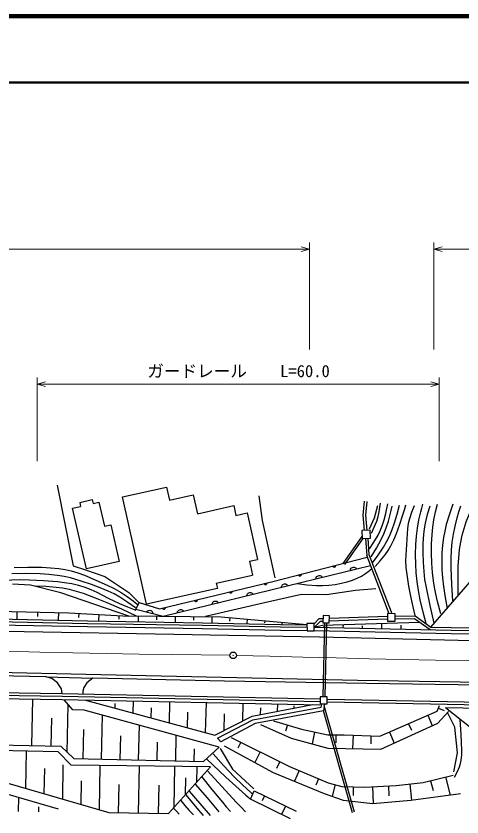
# Model space of a CAD drawing. Units: millimetres, scale not verified. Extents: x 40000 to 680000, y 20000 to 380000.
# Drawn here: x 435652 to 502804, y 259358 to 380000 of the extents above; entities that cross this region are included whole.
import ezdxf
from ezdxf.enums import TextEntityAlignment as Align

# ---------------------------------------------------------------- set-up
doc = ezdxf.new("R2010")
doc.units = ezdxf.units.MM
doc.header["$LTSCALE"] = 1000
doc.linetypes.add('CHAIN', pattern=[18.5, 12, -1.5, 3.5, -1.5])
for name, color, linetype, lineweight in [('M-BGD', 7, 'Continuous', 25), ('M-BMK', 2, 'CHAIN', 13), ('M-BMK-SRVR', 3, 'Continuous', 25), ('M-STR-HTXT', 7, 'Continuous', 13), ('M-TTL', 2, 'Continuous', 140), ('M-TTL-LINE', 7, 'Continuous', 50)]:
    doc.layers.add(name, color=color, linetype=linetype, lineweight=lineweight)
doc.styles.add('ＭＳ ゴシック', font='')
doc.styles.get('ＭＳ ゴシック').set_extended_font_data('MS Gothic')

msp = doc.modelspace()

# ---------------------------------------------------------------- linework, layer by layer
at = {"layer": 'M-BGD'}
for p, q in [((451699, 307566), (458300, 309038)), ((458300, 309038), (458740, 307064)), ((458740, 307064), (462342, 307867)), ((462342, 307867), (462974, 305036)), ((445240, 306740), (447130, 307172)), ((445240, 306740), (445377, 306142)), ((447130, 307172), (447267, 306574)), ((447267, 306574), (448129, 306771)), ((448129, 306771), (448958, 303147)), ((455303, 291402), (451699, 307566)), ((487909, 304799), (488127, 306938)), ((488311, 304799), (488524, 306897)), ((444165, 305864), (445377, 306142)), ((446258, 296712), (444165, 305864)), ((462974, 305036), (468438, 306254)), ((468438, 306254), (468766, 304786)), ((468766, 304786), (470457, 305163)), ((470457, 305163), (472018, 298164)), ((488143, 302518), (487909, 304799)), ((488544, 302530), (488311, 304799)), ((448958, 303147), (449928, 303368)), ((449928, 303368), (451193, 297840)), ((488978, 302542), (487740, 302506)), ((487740, 302506), (487775, 301303)), ((489013, 301340), (488978, 302542)), ((484936, 297548), (487767, 301597)), ((485182, 297376), (487931, 301308)), ((487775, 301303), (489013, 301340)), ((488266, 301318), (488453, 298745)), ((488847, 298833), (488666, 301330)), ((470800, 297892), (472018, 298164)), ((474324, 294839), (488546, 298504)), ((491857, 289975), (488453, 298745)), ((492292, 289961), (488847, 298833)), ((451193, 297840), (446258, 296712)), ((470800, 297892), (471273, 295773)), ((489051, 297203), (478730, 294684)), ((465799, 294553), (471273, 295773)), ((437835, 294285), (435123, 294405)), ((457247, 290719), (474324, 294839)), ((478730, 294684), (457817, 289534)), ((465799, 294553), (465971, 293781)), ((498129, 287970), (504334, 295145)), ((442419, 293117), (437835, 294285)), ((465971, 293781), (455303, 291402)), ((452652, 289580), (442419, 293117)), ((453697, 290589), (454215, 291652)), ((454215, 291652), (457247, 290719)), ((427966, 290439), (443597, 290130)), ((435782, 290284), (435759, 289147)), ((438908, 290222), (438894, 289538)), ((442034, 290161), (442011, 289016)), ((443597, 290130), (452652, 289580)), ((445106, 290038), (445067, 289387)), ((448125, 289855), (448067, 288895)), ((451143, 289672), (451113, 289174)), ((466543, 289455), (452652, 289580)), ((457817, 289534), (453697, 290589)), ((454042, 289568), (454035, 288792)), ((456820, 289543), (456815, 289063)), ((481881, 289705), (481844, 288625)), ((482846, 289671), (481881, 289705)), ((482809, 288592), (482846, 289671)), ((482833, 289292), (491587, 289591)), ((491599, 289983), (491564, 288863)), ((492764, 289946), (491599, 289983)), ((492729, 288827), (492764, 289946)), ((492753, 289604), (495771, 289640)), ((495771, 289640), (498129, 287970)), ((419449, 288589), (446415, 288024)), ((419460, 289089), (446425, 288523)), ((419468, 289489), (446432, 288923)), ((446425, 288523), (463708, 288224)), ((446432, 288923), (463715, 288624)), ((459598, 289518), (459591, 288695)), ((462376, 289493), (462372, 288985)), ((463715, 288624), (475484, 288374)), ((465154, 289468), (465147, 288597)), ((479455, 288324), (466543, 289455)), ((467855, 289340), (467813, 288864)), ((470478, 289110), (470424, 288496)), ((473101, 288881), (473078, 288620)), ((475484, 288374), (479455, 288324)), ((475724, 288651), (475702, 288396)), ((480534, 288523), (479453, 288507)), ((479453, 288507), (479470, 287376)), ((480551, 287393), (480534, 288523)), ((480535, 288465), (481308, 289237)), ((480581, 287947), (481480, 288844)), ((481308, 289237), (481837, 289258)), ((481480, 288844), (481852, 288859)), ((481799, 288240), (496423, 288688)), ((481844, 288625), (482809, 288592)), ((481891, 277450), (482141, 288615)), ((482191, 277444), (482441, 288608)), ((482819, 288892), (491574, 289190)), ((484935, 287853), (484946, 288337)), ((490741, 287729), (490758, 288515)), ((491564, 288863), (492729, 288827)), ((492741, 289204), (495646, 289239)), ((495646, 289239), (497998, 287573)), ((399040, 287895), (436877, 287305)), ((436877, 287305), (459393, 286873)), ((446415, 288024), (463698, 287724)), ((463698, 287724), (475468, 287475)), ((463708, 288224), (475477, 287975)), ((475468, 287475), (479469, 287424)), ((475477, 287975), (479462, 287924)), ((479470, 287376), (480551, 287393)), ((480543, 287947), (481799, 288240)), ((480543, 287947), (501173, 287505)), ((480551, 287447), (501165, 287005)), ((482033, 287915), (482037, 288115)), ((487838, 287791), (487846, 288172)), ((493643, 287666), (493656, 288229)), ((498129, 287970), (501179, 287905)), ((501173, 287505), (516412, 287343)), ((501179, 287905), (516418, 287743)), ((459393, 286873), (481359, 286480)), ((481359, 286480), (504347, 285929)), ((501165, 287005), (516405, 286843)), ((402860, 281778), (446174, 280872)), ((440198, 280472), (427158, 280712)), ((441069, 280205), (440198, 280472)), ((440198, 280472), (447227, 280288)), ((441889, 279552), (441069, 280205)), ((446174, 280872), (487050, 279967)), ((447227, 280288), (446340, 279569)), ((467031, 279828), (447227, 280288)), ((487050, 279967), (556403, 278783)), ((382187, 278704), (442595, 277532)), ((382195, 279104), (442603, 277932)), ((442491, 278665), (441889, 279552)), ((445854, 278849), (445704, 278314)), ((446340, 279569), (445854, 278849)), ((488485, 279479), (467031, 279828)), ((521584, 278922), (488485, 279479)), ((382171, 278204), (442585, 277032)), ((442624, 277931), (442491, 278665)), ((442595, 277532), (481422, 276766)), ((442603, 277932), (481429, 277166)), ((445704, 278314), (445704, 277871)), ((438048, 270105), (438197, 277117)), ((442585, 277032), (481412, 276266)), ((444196, 275501), (442906, 277026)), ((443368, 269091), (443521, 276298)), ((446138, 276962), (465573, 271699)), ((450557, 275765), (450573, 276431)), ((453288, 275026), (453330, 276822)), ((458748, 273547), (458822, 276715)), ((464208, 272069), (464315, 276608)), ((469791, 273825), (469854, 276489)), ((471197, 274533), (480354, 276287)), ((475032, 275268), (475058, 276390)), ((482523, 277450), (481451, 277450)), ((481451, 277450), (481451, 276378)), ((481451, 276378), (482523, 276378)), ((481617, 275885), (481704, 276378)), ((482096, 276378), (481966, 275362)), ((482516, 276698), (498084, 276389)), ((482523, 276378), (482523, 277450)), ((482523, 277097), (498091, 276789)), ((498084, 276389), (519446, 276013)), ((498091, 276789), (519452, 276413)), ((445923, 275463), (444196, 275501)), ((466228, 269897), (445923, 275463)), ((456018, 274287), (456053, 275776)), ((461478, 272808), (461532, 275120)), ((471328, 273967), (481617, 275885)), ((481966, 275362), (471677, 273443)), ((472475, 274778), (472499, 275775)), ((477512, 275759), (477521, 276109)), ((486315, 259990), (481966, 275362)), ((486604, 260072), (482063, 276119)), ((490447, 271510), (499087, 275308)), ((499087, 275308), (499421, 276143)), ((499155, 273513), (500783, 275224)), ((499254, 275725), (500126, 275377)), ((500323, 275850), (519438, 275513)), ((500323, 275850), (506681, 270774)), ((440942, 270043), (441032, 274254)), ((448534, 268071), (448691, 274704)), ((465573, 271699), (471197, 274533)), ((466009, 271220), (471328, 273967)), ((466979, 272408), (467037, 274887)), ((497647, 274675), (498327, 273129)), ((454117, 267940), (454240, 273183)), ((471677, 273443), (466488, 270653)), ((472484, 273263), (477076, 271218)), ((474420, 273847), (478636, 272595)), ((476528, 273221), (476251, 272289)), ((490599, 269548), (499155, 273513)), ((494767, 273409), (495190, 272447)), ((445743, 268137), (445846, 272533)), ((451326, 268006), (451410, 271568)), ((459700, 267808), (459790, 271662)), ((478636, 272595), (482601, 271718)), ((480618, 272157), (480222, 270366)), ((482601, 271718), (485063, 271718)), ((483832, 271718), (483832, 270501)), ((485063, 271718), (490447, 271510)), ((486409, 271666), (486331, 269637)), ((489101, 271562), (489055, 270373)), ((491887, 272143), (492617, 270483)), ((413445, 270627), (442390, 270012)), ((456908, 267874), (456973, 270603)), ((466488, 270653), (466009, 271220)), ((468034, 271343), (476841, 266960)), ((469502, 270612), (469057, 269718)), ((477076, 271218), (482627, 269715)), ((442008, 269168), (416363, 269667)), ((416363, 269667), (449604, 260033)), ((437139, 263646), (437234, 269257)), ((443965, 267172), (442008, 269168)), ((442390, 270012), (444347, 268170)), ((462491, 267742), (462536, 269638)), ((463887, 267709), (466228, 269897)), ((466991, 270091), (474378, 266042)), ((472437, 269151), (471637, 267544)), ((482627, 269715), (490599, 269548)), ((444347, 268170), (463887, 267709)), ((439909, 262843), (439974, 266659)), ((442679, 262040), (442766, 267193)), ((464961, 266903), (443965, 267172)), ((448219, 260434), (448333, 267124)), ((454115, 259956), (454235, 267041)), ((458626, 259879), (464961, 266903)), ((459474, 260819), (459578, 266943)), ((462866, 264580), (462906, 266918)), ((475373, 267691), (474863, 266666)), ((476841, 266960), (482642, 264498)), ((474378, 266042), (482058, 262912)), ((478291, 266345), (477605, 264727)), ((496959, 264539), (501466, 265666)), ((427983, 264696), (441983, 260581)), ((445449, 261237), (445509, 264790)), ((451107, 260007), (451180, 264250)), ((461170, 262700), (461213, 265238)), ((481192, 265113), (480791, 264168)), ((482642, 264498), (484729, 263955)), ((483686, 264226), (483237, 262501)), ((492910, 264080), (496959, 264539)), ((494934, 264310), (495210, 261880)), ((498086, 264821), (498456, 263338)), ((500339, 265385), (501020, 262661)), ((457122, 259905), (457195, 264163)), ((470979, 262021), (471502, 263285)), ((471502, 263285), (477824, 260233)), ((484729, 263955), (488152, 263872)), ((486441, 263913), (486409, 262605)), ((488152, 263872), (492910, 264080)), ((489341, 263924), (489453, 261375)), ((491720, 264028), (491785, 262560)), ((436036, 260182), (436080, 262316)), ((476995, 259056), (470979, 262021)), ((473083, 262522), (472723, 261777)), ((482058, 262912), (484938, 261910)), ((484938, 261910), (489362, 261367)), ((489362, 261367), (495122, 261868)), ((495122, 261868), (502578, 262870)), ((439065, 260118), (439081, 260906)), ((476243, 260996), (475631, 259728)), ((449604, 260033), (458626, 259879))]:
    msp.add_line(p, q, dxfattribs=at)
for points in [[(441825, 309312), (444247, 297204), (446135, 296589), (449049, 295563), (452620, 293182), (454179, 291622)], [(472195, 307712), (472741, 304035), (474634, 295371)], [(488878, 299755), (489550, 300760), (490165, 301789), (490505, 302472), (490793, 303188), (491089, 304126), (491330, 305088), (491486, 305808), (491632, 306531)], [(489168, 302111), (489605, 303003), (489988, 303922), (490196, 304606), (490349, 305317), (490454, 305971), (490545, 306639)], [(497465, 288306), (496954, 290186), (496502, 292081), (496240, 293447), (496038, 294823), (495906, 296135), (495835, 297450), (495819, 298908), (495864, 300376), (495955, 301632), (496105, 302880), (496325, 304117), (496605, 305344), (496742, 305896), (496885, 306458)], [(499603, 289937), (499133, 291809), (498723, 293691), (498517, 294920), (498371, 296157), (498270, 297582), (498228, 299022), (498237, 300455), (498306, 301894), (498417, 303016), (498586, 304130), (498838, 305311), (499132, 306495)], [(501451, 306458), (500919, 304946), (500445, 303419), (500202, 302431), (500016, 301429), (499872, 300287), (499787, 299127), (499753, 297877), (499779, 296629), (499872, 295356), (500025, 294079), (500286, 292422), (500581, 290770)], [(488868, 302761), (489633, 304399), (490143, 306256)], [(489132, 298560), (489914, 299844), (490641, 301155), (491053, 302021), (491413, 302921), (491737, 303900), (492002, 304894), (492146, 305525), (492284, 306168)], [(489349, 297654), (490189, 298801), (490983, 299988), (491456, 300809), (491881, 301668), (492293, 302644), (492653, 303652), (493049, 304972), (493407, 306313)], [(489712, 297074), (490486, 297928), (491219, 298826), (491681, 299499), (492099, 300215), (492548, 301123), (492945, 302059), (493449, 303445), (493898, 304854), (494126, 305619), (494349, 306386)], [(495617, 306205), (495224, 305236), (494886, 304244), (494720, 303549), (494612, 302831), (494431, 300411), (494313, 298006), (494368, 296950), (494484, 295886), (494766, 294123), (495108, 292366), (495393, 291028), (495690, 289683)], [(497972, 306168), (497582, 304904), (497252, 303629), (497094, 302768), (496994, 301886), (496928, 300527), (496923, 299163), (496950, 297743), (497037, 296321), (497182, 295124), (497388, 293922), (497969, 291233), (498588, 288560)], [(501414, 291893), (501258, 294385), (501161, 296879), (501162, 298237), (501224, 299605), (501335, 300769), (501507, 301935), (501763, 303176), (502080, 304415), (502340, 305329), (502610, 306241)], [(502248, 292690), (502213, 294907), (502239, 297136), (502310, 298394), (502441, 299659), (502611, 300737), (502841, 301813), (503122, 302824), (503459, 303815), (503894, 304942), (504349, 306060)], [(435365, 296953), (437455, 296992), (439553, 296970), (440831, 296905), (442104, 296779), (443041, 296634), (443974, 296428), (444976, 296122), (445961, 295759), (447683, 295051), (449386, 294285), (450447, 293749), (451479, 293161), (452404, 292553), (453304, 291891), (453668, 291610), (454038, 291321)], [(483320, 297157), (483352, 297106), (483393, 297066), (483454, 297025), (483515, 297010), (483577, 297006), (483652, 297026), (483704, 297059), (483750, 297101), (483783, 297167), (483799, 297221), (483804, 297282)], [(485985, 296455), (485997, 296576), (486032, 296685), (486098, 296814), (486191, 296899), (486297, 296960), (486447, 296997), (486570, 296991), (486691, 296959), (486811, 296875), (486893, 296795), (486957, 296692)], [(453664, 290835), (452482, 291682), (451270, 292475), (450430, 292950), (449552, 293377), (448307, 293895), (447034, 294358), (445438, 294901), (443831, 295383), (442887, 295595), (441921, 295751), (440607, 295888), (439287, 295966), (437151, 296008), (435005, 295989)], [(478009, 294502), (479441, 294333), (480874, 294224), (481810, 294215), (482756, 294266), (483700, 294378), (484640, 294551), (485492, 294762), (486338, 295035), (487028, 295316), (487697, 295654), (488273, 296012), (488814, 296419), (488992, 296565), (489168, 296712)], [(478158, 295827), (478191, 295776), (478232, 295736), (478293, 295695), (478354, 295680), (478415, 295676), (478490, 295696), (478543, 295729), (478588, 295771), (478622, 295837), (478638, 295891), (478643, 295952)], [(480824, 295195), (480836, 295316), (480871, 295425), (480937, 295555), (481030, 295639), (481136, 295701), (481286, 295738), (481409, 295731), (481530, 295699), (481651, 295615), (481732, 295535), (481796, 295432)], [(408405, 290984), (411768, 291532), (415120, 292140), (418432, 292816), (421763, 293434), (426704, 294105), (431662, 294738), (433339, 294945), (435021, 295093), (436356, 295126), (437703, 295098), (439794, 294999), (441878, 294839), (442967, 294700), (444056, 294500), (445048, 294254), (446024, 293950), (446942, 293602), (447844, 293196), (449523, 292332), (451237, 291518), (452451, 290999), (453674, 290498)], [(472975, 294514), (473007, 294462), (473047, 294422), (473108, 294380), (473168, 294363), (473230, 294359), (473305, 294377), (473358, 294409), (473404, 294451), (473438, 294516), (473455, 294570), (473461, 294631)], [(475630, 293920), (475642, 294042), (475677, 294151), (475742, 294280), (475835, 294365), (475941, 294427), (476091, 294464), (476214, 294458), (476335, 294426), (476456, 294343), (476537, 294262), (476601, 294160)], [(438529, 294165), (440123, 294109), (441707, 293993), (442674, 293865), (443640, 293676), (444712, 293393), (445780, 293049), (447555, 292383), (449310, 291661), (451519, 290687), (453722, 289675)], [(464186, 289582), (473069, 291657), (478639, 292931), (482388, 292859), (486793, 293514), (489815, 293769)], [(467741, 293251), (467773, 293199), (467813, 293159), (467873, 293117), (467934, 293101), (467995, 293096), (468071, 293114), (468123, 293146), (468170, 293188), (468204, 293253), (468221, 293307), (468227, 293368)], [(470402, 292633), (470413, 292754), (470448, 292863), (470514, 292993), (470607, 293077), (470713, 293139), (470863, 293176), (470985, 293170), (471107, 293139), (471228, 293055), (471309, 292975), (471373, 292872)], [(462507, 291988), (462538, 291936), (462579, 291896), (462639, 291854), (462700, 291838), (462761, 291833), (462837, 291851), (462889, 291883), (462936, 291926), (462970, 291990), (462987, 292045), (462993, 292105)], [(457668, 290820), (457700, 290769), (457740, 290729), (457800, 290686), (457861, 290670), (457922, 290666), (457998, 290684), (458050, 290716), (458097, 290758), (458131, 290823), (458148, 290877), (458154, 290938)], [(465174, 291345), (465185, 291467), (465220, 291576), (465286, 291705), (465379, 291790), (465484, 291852), (465635, 291889), (465757, 291883), (465879, 291851), (465999, 291768), (466081, 291687), (466145, 291585)], [(455273, 290186), (455340, 290287), (455422, 290367), (455541, 290450), (455663, 290480), (455785, 290485), (455936, 290447), (456041, 290384), (456132, 290298), (456200, 290167), (456233, 290058), (456241, 289937)], [(459946, 290058), (459957, 290179), (459992, 290288), (460058, 290418), (460151, 290502), (460256, 290564), (460407, 290601), (460529, 290595), (460650, 290564), (460771, 290480), (460853, 290400), (460917, 290297)], [(501576, 266167), (502119, 269005), (501743, 272887), (500658, 274974)], [(501697, 265378), (502096, 266126), (502436, 266890), (502596, 267398), (502699, 267931), (502761, 268677), (502764, 269445), (502664, 271757), (502513, 274049)], [(466391, 269673), (468227, 266543), (471441, 263621)], [(464328, 268101), (467269, 265342), (470255, 262624), (470562, 262368), (470869, 262113)], [(465334, 268881), (466901, 267130), (468518, 265414), (469742, 264210), (471011, 263046), (471167, 262906), (471322, 262767)], [(463598, 265459), (465133, 263502), (466721, 261576), (467319, 260878), (467926, 260175)], [(464479, 266314), (466623, 263940), (468816, 261602), (469515, 260875), (470215, 260150)], [(462617, 264301), (464425, 262231), (466215, 260150)], [(461736, 263245), (463321, 261408), (464907, 259572)], [(460453, 261861), (461051, 261089), (461701, 260350), (462038, 260011), (462391, 259672)], [(461233, 262716), (462151, 261533), (463116, 260389), (463480, 259991), (463850, 259597)], [(459371, 260704), (459804, 260248), (460227, 259773)]]:
    msp.add_lwpolyline(points, dxfattribs=at)
at = {"layer": 'M-BMK'}
for points in [[(369339, 285423), (374326, 285323), (379324, 285225), (384311, 285131), (389309, 285043), (394297, 284964), (399295, 284894), (404284, 284830), (409282, 284767), (414271, 284700), (419269, 284622), (424257, 284531), (429255, 284426), (434243, 284314), (439241, 284201), (444229, 284090), (449227, 283987), (454216, 283898), (459215, 283825), (463535, 283769), (467864, 283718)], [(468864, 283700), (473852, 283567), (478851, 283437), (483839, 283312), (488837, 283194), (493826, 283086), (498824, 282989), (503811, 282904), (508809, 282828), (513797, 282760), (518794, 282698), (523781, 282638), (528779, 282576), (533768, 282512), (538767, 282442), (543755, 282366), (548754, 282283), (553742, 282192), (558740, 282091), (563498, 281990), (568256, 281886)]]:
    msp.add_lwpolyline(points, dxfattribs=at)
at = {"layer": 'M-BMK-SRVR'}
for radius in [498, 15]:
    msp.add_circle((468364, 283709), radius, dxfattribs=at)
at = {"layer": 'M-STR-HTXT'}
for p, q in [((479841, 345871), (479841, 329768)), ((498558, 329768), (498558, 345871)), ((209323, 344871), (479841, 344871)), ((498558, 344871), (568728, 344871)), ((438844, 312970), (438844, 325556)), ((438844, 324556), (499363, 324556)), ((499363, 325556), (499363, 312970))]:
    msp.add_line(p, q, dxfattribs=at)
for points in [[(478591, 345231), (479841, 344871), (478591, 344515)], [(499808, 344512), (498558, 344871), (499808, 345228)], [(440094, 324196), (438844, 324556), (440094, 324912)], [(498113, 324915), (499363, 324556), (498113, 324199)]]:
    msp.add_lwpolyline(points, dxfattribs=at)
at = {"layer": 'M-TTL'}
msp.add_line((680000, 380000), (40000, 380000), dxfattribs=at)
at = {"layer": 'M-TTL-LINE'}
msp.add_line((40000, 370000), (680000, 370000), dxfattribs=at)

# ---------------------------------------------------------------- texts
at = {"layer": 'M-STR-HTXT', "style": 'ＭＳ ゴシック'}
msp.add_text('ガードレール\u3000\u3000L=60.0', height=1833, dxfattribs=at).set_placement((455416, 325056), align=Align.BOTTOM_LEFT)

doc.saveas('drawing.dxf')
